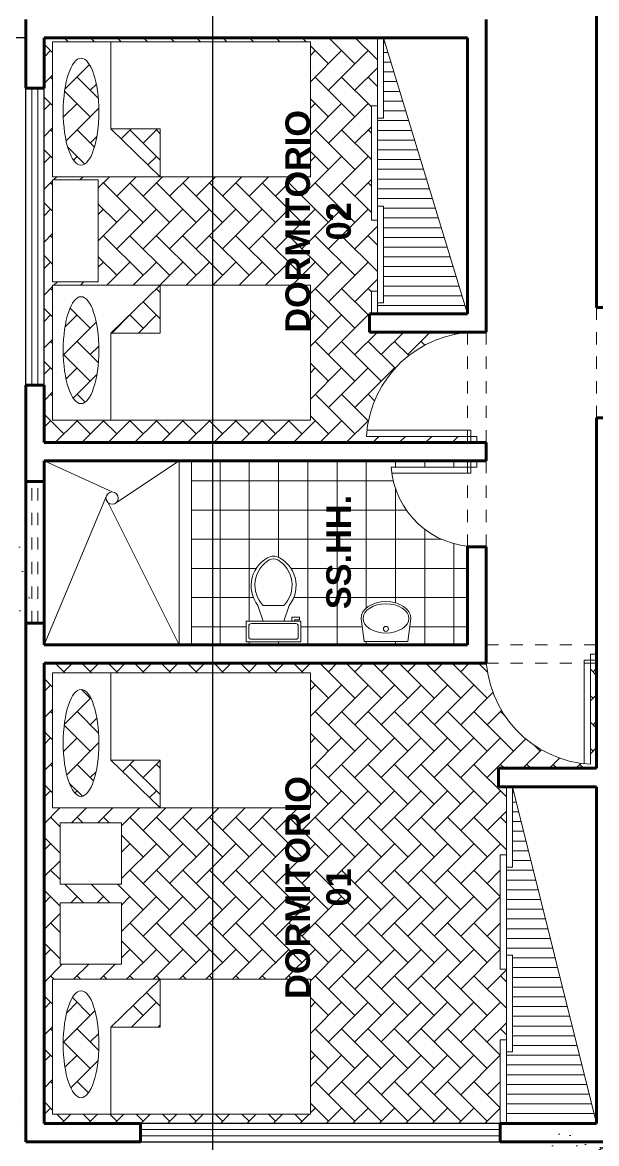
# Model space of a CAD drawing. Header units: millimetres. Extents: x 287 to 445, y 520 to 576.
# Drawn here: x 357.1 to 361.77, y 525.5 to 534.64 of the extents above; entities that cross this region are included whole.
import ezdxf

# ---------------------------------------------------------------- set-up
doc = ezdxf.new("R2010")
doc.units = ezdxf.units.MM
doc.header["$LTSCALE"] = 0.015
doc.linetypes.add('DASHED2', pattern=[9.525, 6.35, -3.175])
doc.layers.add('01 Corte', color=10, linetype='Continuous')
doc.layers.add('puntos alameda', color=94, linetype='Continuous')
for name, color, linetype, lineweight in [('Muebles', 11, 'Continuous', 20), ('Muros', 41, 'Continuous', 60), ('Muros Bajos', 20, 'Continuous', 30), ('pasto', 56, 'Continuous', 5), ('PISOS', 7, 'Continuous', 18), ('Proyecciones', 46, 'Continuous', 0), ('Puertas', 31, 'Continuous', 20), ('Texto', 133, 'Continuous', 20), ('Texturas', 38, 'Continuous', 0), ('Ventanas', 130, 'Continuous', 20)]:
    doc.layers.add(name, color=color, linetype=linetype, lineweight=lineweight)
pattern_1 = [(315, (-171.35843, 957.05423), (0.215526147, -8e-18), [0.4572, -0.1524]), (45, (-171.25067, 956.94647), (0.215526147, -8e-18), [0.4572, -0.1524])]
pattern_2 = [(7e-15, (-171.35843, 129.421315), (1e-17, -0.079375), [])]

# ---------------------------------------------------------------- blocks, each defined once
blk = doc.blocks.new('p04')
at = {"layer": 'Proyecciones', "linetype": 'DASHED2'}
for p, q in [((451.0947, 543.0787), (451.9947, 543.0787)), ((451.0947, 542.9287), (451.9947, 542.9287))]:
    blk.add_line(p, q, dxfattribs=at)
at = {"layer": 'Puertas'}
for p, q in [((451.1447, 543.9023), (451.1447, 543.0037)), ((451.1947, 543.8981), (451.1947, 543.0537)), ((451.0947, 543.0537), (451.1947, 543.0537)), ((451.0947, 543.0037), (451.1447, 543.0037))]:
    blk.add_line(p, q, dxfattribs=at)
blk.add_arc((451.0947, 543.0037), 0.9, 0, 86.81526, dxfattribs=at)
blk = doc.blocks.new('cama 001')
at = {"layer": 'Muebles'}
for p, q in [((404.3941, 530.8017), (404.3941, 528.7017)), ((405.4941, 530.8017), (404.3941, 530.8017)), ((405.4941, 528.7017), (405.4941, 530.8017)), ((404.3941, 529.579), (404.7839, 529.1758)), ((404.7839, 529.579), (404.3941, 529.579)), ((404.7839, 529.1758), (404.7839, 529.579)), ((404.7839, 529.1758), (405.4941, 529.1758)), ((404.3941, 528.7017), (405.4941, 528.7017))]:
    blk.add_line(p, q, dxfattribs=at)
at = {"layer": 'Muebles', "extrusion": (0, 0, -1)}
blk.add_ellipse((404.9238, 528.9339), major_axis=(0.4359, 0), ratio=0.332956, dxfattribs=at)
blk = doc.blocks.new('lavado 02')
at = {"layer": 'Muebles', "linetype": 'Continuous'}
for p, q in [((419.4792, 542.2666), (419.5047, 542.4545)), ((419.5047, 542.4545), (419.859, 542.4545)), ((419.5047, 542.4542), (419.5048, 542.4542)), ((419.8588, 542.4542), (419.859, 542.4542)), ((419.859, 542.4545), (419.885, 542.2666)), ((419.527, 542.3331), (419.5098, 542.3124)), ((419.5502, 542.3512), (419.527, 542.3331)), ((419.5784, 542.3661), (419.5502, 542.3512)), ((419.6106, 542.3771), (419.5784, 542.3661)), ((419.6455, 542.384), (419.6106, 542.3771)), ((419.6818, 542.3863), (419.6455, 542.384)), ((419.7182, 542.384), (419.6818, 542.3863)), ((419.7531, 542.3771), (419.7182, 542.384)), ((419.7853, 542.3661), (419.7531, 542.3771)), ((419.8135, 542.3512), (419.7853, 542.3661)), ((419.8367, 542.3331), (419.8135, 542.3512)), ((419.8539, 542.3124), (419.8367, 542.3331)), ((419.4826, 542.2399), (419.4792, 542.2666)), ((419.4942, 542.2142), (419.4826, 542.2399)), ((419.4992, 542.2899), (419.4961, 542.2666)), ((419.4961, 542.2666), (419.4992, 542.2432)), ((419.5098, 542.3124), (419.4992, 542.2899)), ((419.4992, 542.2432), (419.5098, 542.2208)), ((419.8645, 542.2899), (419.8539, 542.3124)), ((419.8539, 542.2208), (419.8645, 542.2432)), ((419.868, 542.2666), (419.8645, 542.2899)), ((419.8645, 542.2432), (419.868, 542.2666)), ((419.8811, 542.2399), (419.8695, 542.2142)), ((419.885, 542.2666), (419.8811, 542.2399)), ((419.5129, 542.1906), (419.4942, 542.2142)), ((419.5098, 542.2208), (419.527, 542.2001)), ((419.5382, 542.1698), (419.5129, 542.1906)), ((419.527, 542.2001), (419.5502, 542.1819)), ((419.569, 542.1528), (419.5382, 542.1698)), ((419.5502, 542.1819), (419.5784, 542.167)), ((419.6041, 542.1402), (419.569, 542.1528)), ((419.5784, 542.167), (419.6106, 542.156)), ((419.6422, 542.1324), (419.6041, 542.1402)), ((419.6106, 542.156), (419.6455, 542.1492)), ((419.6818, 542.1298), (419.6422, 542.1324)), ((419.6455, 542.1492), (419.6818, 542.1469)), ((419.6818, 542.1469), (419.7182, 542.1492)), ((419.7215, 542.1324), (419.6818, 542.1298)), ((419.7182, 542.1492), (419.7531, 542.156)), ((419.7596, 542.1402), (419.7215, 542.1324)), ((419.7531, 542.156), (419.7853, 542.167)), ((419.7947, 542.1528), (419.7596, 542.1402)), ((419.7853, 542.167), (419.8135, 542.1819)), ((419.8255, 542.1698), (419.7947, 542.1528)), ((419.8135, 542.1819), (419.8367, 542.2001)), ((419.8507, 542.1906), (419.8255, 542.1698)), ((419.8367, 542.2001), (419.8539, 542.2208)), ((419.8695, 542.2142), (419.8507, 542.1906))]:
    blk.add_line(p, q, dxfattribs=at)
blk.add_circle((419.6818, 542.3518), 0.0203, dxfattribs=at)
blk = doc.blocks.new('inodoro 02')
at = {"layer": 'Muebles'}
for p, q in [((418.6054, 542.4578, 0.0856), (418.6054, 542.9032, 0.0856)), ((418.6054, 542.9032, 0.0856), (418.7751, 542.9032, 0.0856)), ((418.6478, 542.882, 0.0856), (418.7327, 542.882, 0.0856)), ((418.7751, 542.9032, 0.0856), (418.7751, 542.4578, 0.0856)), ((418.8069, 542.8926, 0.0856), (418.7857, 542.8926, 0.0856)), ((418.7857, 542.8926, 0.0856), (418.7857, 542.8502, 0.0856)), ((418.8069, 542.829, 0.0856), (418.8069, 542.8926, 0.0856)), ((418.6266, 542.5002, 0.0856), (418.6266, 542.8608, 0.0856)), ((418.7539, 542.8608, 0.0856), (418.7539, 542.5002, 0.0856)), ((418.7857, 542.8502, 0.0856), (418.7751, 542.8502, 0.0856)), ((418.7751, 542.829, 0.0856), (418.8069, 542.829, 0.0856)), ((418.7751, 542.7654, 0.0856), (418.9024, 542.8078, 0.0856)), ((418.9024, 542.5957, 0.0856), (418.9024, 542.7654, 0.0856)), ((418.7751, 542.5957, 0.0856), (418.9024, 542.5532, 0.0856)), ((418.7751, 542.4578, 0.0856), (418.6054, 542.4578, 0.0856)), ((418.7327, 542.479, 0.0856), (418.6478, 542.479, 0.0856))]:
    blk.add_line(p, q, dxfattribs=at)
for centre, radius, start, end in [((418.6452, 542.8635, 0.0856), 0.0187, 81.8699, 188.1301), ((418.7353, 542.8635, 0.0856), 0.0187, 351.8699, 98.1301), ((419.0632, 542.6059, 0.0856), 0.2581, 22.02857, 128.53089), ((419.0682, 542.5914, 0.0856), 0.2403, 31.05318, 133.63227), ((419.1967, 542.6805, 0.0856), 0.0848, 335.73183, 24.26818), ((419.2205, 542.6805, 0.0856), 0.0848, 344.86053, 15.13947), ((419.0632, 542.7552, 0.0856), 0.2581, 231.46929, 337.97157), ((419.0682, 542.7696, 0.0856), 0.2403, 226.36791, 328.94699), ((418.6452, 542.4976, 0.0856), 0.0187, 171.8699, 278.1301), ((418.7353, 542.4976, 0.0856), 0.0187, 261.8699, 8.1301)]:
    blk.add_arc(centre, radius, start, end, dxfattribs=at)
blk = doc.blocks.new('Cama P12')
at = {"layer": 'Muebles'}
for p, q in [((428.7934, 546.4088), (428.7934, 544.3088)), ((429.8934, 546.4088), (428.7934, 546.4088)), ((429.8934, 544.3088), (429.8934, 546.4088)), ((430.0164, 546.3476), (430.0164, 545.8476)), ((430.5164, 546.3476), (430.0164, 546.3476)), ((430.5164, 545.8476), (430.5164, 546.3476)), ((429.5037, 545.9346), (428.7934, 545.9346)), ((429.5037, 545.9346), (429.5037, 545.5315)), ((429.8934, 545.5315), (429.5037, 545.9346)), ((430.0164, 545.8476), (430.5164, 545.8476)), ((429.5037, 545.5315), (429.8934, 545.5315)), ((428.7934, 544.3088), (429.8934, 544.3088))]:
    blk.add_line(p, q, dxfattribs=at)
at = {"layer": 'Muebles', "extrusion": (0, 0, -1)}
blk.add_ellipse((429.3638, 546.1765), major_axis=(-0.4359, 0), ratio=0.332956, dxfattribs=at)
blk = doc.blocks.new('P02')
at = {"layer": 'Proyecciones', "linetype": 'DASHED2'}
for p, q in [((454.1652, 543.0906), (454.8652, 543.0906)), ((454.1652, 542.9406), (454.8652, 542.9406))]:
    blk.add_line(p, q, dxfattribs=at)
at = {"layer": 'Puertas'}
for p, q in [((454.2152, 543.7138), (454.2152, 543.0156)), ((454.2652, 543.7084), (454.2652, 543.0656)), ((454.1652, 543.0656), (454.2652, 543.0656)), ((454.1652, 543.0156), (454.2152, 543.0156))]:
    blk.add_line(p, q, dxfattribs=at)
blk.add_arc((454.1652, 543.0156), 0.7, 0, 85.90396, dxfattribs=at)
blk = doc.blocks.new('Tree - deciduous plan')
for p, q in [((-32.6092, 50.4264), (-23.2782, 23.5674)), ((-31.2008, 51.1035), (-0.2149, 20.1818)), ((-26.4472, 46.5894), (-26.2712, 53.8116)), ((-22.0458, 42.0753), (-16.5881, 57.6486)), ((-21.1656, 55.8436), (-0.0388, 45.0094)), ((-12.5388, 54.9406), (-7.9613, 59.4546)), ((-12.3627, 32.1443), (-12.5388, 58.7776)), ((-5.3205, 59.6806), (16.5105, 16.7963)), ((2.426, 54.9406), (-1.4472, 59.9056)), ((0, 59.9996), (0, -60)), ((0.4894, 48.6208), (3.6584, 59.6806)), ((18.2711, 35.5298), (5.419, 59.6806)), ((9.8203, 51.5549), (12.8133, 58.5516)), ((19.6795, 19.5047), (16.3344, 57.6486)), ((17.0387, 51.1035), (23.2006, 55.1666)), ((17.7429, 43.6552), (25.4894, 54.2636)), ((31.6513, 50.8778), (30.2429, 30.5643)), ((-45.8134, 38.2383), (-40.5318, 33.0471)), ((-43.8768, 36.4326), (-44.405, 40.2696)), ((42, 42), (-42, -42)), ((42, -42), (-42, 42)), ((-40.1797, 44.558), (-36.4825, 43.2038)), ((-37.0107, 47.0408), (-35.25, 35.5298)), ((31.1232, 42.5267), (35.8767, 48.1693)), ((37.1091, 37.1098), (46.6161, 37.5612)), ((-53.2078, 27.4044), (-40.1797, 20.859)), ((-49.8627, 32.8214), (-32.7853, 32.8214)), ((54.3626, 25.3731), (20.9119, 0.3198)), ((23.3767, 23.3417), (53.3063, 27.4044)), ((36.2288, 25.1474), (48.9049, 35.0784)), ((-32.2571, 20.6333), (-59.1937, 9.348)), ((-58.6656, 12.7336), (-35.9543, 7.5424)), ((-57.081, 17.9248), (-47.0458, 14.7649)), ((-56.0247, 20.859), (-20.8134, 20.859)), ((-54.7923, 24.4702), (-47.75, 21.0847)), ((38.5175, 13.4107), (58.2359, 13.6364)), ((-59.7219, 2.8025), (-12.0106, 12.0565)), ((-54.6162, -24.7335), (-20.2853, 0.0941)), ((29.3626, -6.6771), (59.4682, 7.091)), ((-60, 0), (60, 0)), ((-59.7219, -4.8714), (-54.2641, -6.6771)), ((-45.2853, -0.1316), (-59.0177, -10.0627)), ((-58.4895, -12.3197), (-36.4825, -11.6426)), ((-10.074, -10.0627), (-2.5036, -59.7178)), ((9.2922, -9.1598), (59.6443, -2.8401)), ((26.3697, -18.4138), (58.9401, -9.8369)), ((-57.081, -18.4138), (-45.2853, -17.9624)), ((-52.6797, -18.188), (-55.4966, -22.0251)), ((-53.2078, -27.442), (-16.7641, -16.6081)), ((-47.2219, -19.3166), (-50.2148, -26.3135)), ((-35.9543, -22.4765), (-44.0529, -40.5329)), ((-19.9331, -20.2194), (-28.5599, -52.721)), ((-14.8275, -15.0282), (-14.6515, -57.6865)), ((-0.0388, -19.0909), (25.8415, -53.8495)), ((18.6232, -18.6394), (26.7218, -53.3981)), ((18.7992, -18.6394), (57.3556, -17.2853)), ((38.1654, -18.188), (52.426, -29.0219)), ((45.9119, -24.0564), (55.595, -22.2508)), ((-38.9472, -29.0219), (-51.4472, -30.6018)), ((-46.5177, -30.1504), (-49.5106, -33.536)), ((-32.4331, -32.4075), (-48.1021, -35.5674)), ((-43.7008, -34.6645), (-46.6937, -37.373)), ((-14.6515, -36.2445), (-27.6797, -52.9467)), ((-14.6515, -32.1818), (-3.912, -59.4922)), ((-6.2008, -36.2445), (17.919, -57.0094)), ((22.8485, -36.4702), (35.3485, -48.4326)), ((30.419, -30.1504), (32.3556, -50.0125)), ((31.4753, -31.279), (49.6091, -33.3103)), ((41.5105, -32.6332), (46.088, -38.0501)), ((-24.6867, -37.8244), (-38.7712, -45.7241)), ((-26.2712, -43.9185), (-34.7219, -48.6583)), ((-14.6515, -47.3041), (-25.0388, -54.3009)), ((-21.5177, -45.4984), (-19.9331, -56.1065)), ((-8.4895, -47.5298), (-11.4825, -58.5893)), ((5.9471, -46.6269), (10.5246, -58.5893)), ((24.7852, -44.8213), (23.0246, -54.978)), ((-6.3768, -52.721), (-9.3698, -58.815)), ((8.4119, -53.1724), (3.8344, -59.4922))]:
    blk.add_line(p, q)
blk.add_circle((0, 0), 60)

msp = doc.modelspace()

# ---------------------------------------------------------------- hatches: boundary and pattern name
at = {"layer": 'Muebles'}
h = msp.add_hatch(dxfattribs=at)
h.set_pattern_fill('LINE', color=256, scale=0.025, angle=180, style=0)
h.set_pattern_definition(pattern_2)
h.paths.add_polyline_path([(360.7245, 532.2625), (359.9901, 532.2625), (359.9901, 532.3511), (360.0401, 532.3511), (360.0401, 533.1397), (359.9901, 533.1397), (359.9901, 533.857), (360.0401, 533.857), (360.0401, 534.5125)])
h = msp.add_hatch(dxfattribs=at)
h.set_pattern_fill('LINE', color=256, scale=0.025, angle=180, style=0)
h.set_pattern_definition(pattern_2)
h.paths.add_polyline_path([(361.7745, 525.6607), (361.0401, 525.6607), (361.0401, 526.2448), (361.0901, 526.2448), (361.0901, 527.0335), (361.0401, 527.0335), (361.0401, 527.7508), (361.0901, 527.7508), (361.0901, 528.4062)])
at = {"layer": 'pasto', "ltscale": 0.3}
h = msp.add_hatch(dxfattribs=at)
h.set_pattern_fill('AR-SAND', color=256, scale=0.008, angle=90, style=0)
h.set_pattern_definition([(52.5, (136.78146, 546.1164), (0.3915306, -0.01280025), [0, -0.308864, 0, -0.34544, 0, -0.3302]), (82.5, (136.78146, 546.1164), (0.5734601, 0.3596186), [0, -0.166624, 0, -0.278384, 0, -0.10668]), (122.5, (136.78146, 545.86648), (0.00114975, 0.6327939), [0, -0.1016, 0, -0.36576, 0, -0.47752]), (132.5, (136.78146, 545.8665), (0.1783435, 0.6108452), [0, -0.0508, 0, -0.239776, 0, -0.27432])])
edge = h.paths.add_edge_path()
edge.add_arc((356.6359, 530.1805), 0.5882, 90, 450, ccw=False)
h = msp.add_hatch(dxfattribs=at)
h.set_pattern_fill('AR-SAND', color=256, scale=0.008, angle=90, style=0)
h.set_pattern_definition([(52.5, (136.7216, 541.8425), (0.3915306, -0.01280025), [0, -0.308864, 0, -0.34544, 0, -0.3302]), (82.5, (136.7216, 541.8425), (0.5734601, 0.3596186), [0, -0.166624, 0, -0.278384, 0, -0.10668]), (122.5, (136.7216, 541.59256), (0.00114975, 0.6327939), [0, -0.1016, 0, -0.36576, 0, -0.47752]), (132.5, (136.7216, 541.59256), (0.1783435, 0.6108452), [0, -0.0508, 0, -0.239776, 0, -0.27432])])
edge = h.paths.add_edge_path()
edge.add_arc((356.5761, 525.9066), 0.5882, 90, 450, ccw=False)
h = msp.add_hatch(dxfattribs=at)
h.set_pattern_fill('AR-SAND', color=256, scale=0.008, angle=90, style=0)
h.set_pattern_definition([(52.5, (141.69625, 540.93657), (0.3915306, -0.01280025), [0, -0.308864, 0, -0.34544, 0, -0.3302]), (82.5, (141.69625, 540.93657), (0.5734601, 0.3596186), [0, -0.166624, 0, -0.278384, 0, -0.10668]), (122.5, (141.69625, 540.68663), (0.00114975, 0.6327939), [0, -0.1016, 0, -0.36576, 0, -0.47752]), (132.5, (141.69625, 540.68663), (0.1783435, 0.6108452), [0, -0.0508, 0, -0.239776, 0, -0.27432])])
edge = h.paths.add_edge_path()
edge.add_arc((361.5507, 525.0007), 0.5882, 90, 450, ccw=False)
at = {"layer": 'PISOS'}
h = msp.add_hatch(dxfattribs=at)
h.set_pattern_fill('NET', color=256, scale=0.5, angle=90, style=0)
h.set_pattern_definition([(270, (-204.1842, 883.2239), (1.5875, 1e-16), []), (7e-15, (-204.1842, 883.2239), (0, 1.5875), [])])
h.paths.add_polyline_path([(354.6456, 530.638), (354.6456, 537.2128, 0.022651), (354.6294, 537.572, -0.441003), (355.6253, 538.6625), (355.8745, 538.6625), (356.0245, 538.6625), (357.1245, 538.6625), (357.1245, 539.0471), (357.1245, 541.7378), (356.2485, 541.7378, -0.632615), (353.1883, 540.287, 0.173054), (350.6745, 541.1839), (350.6745, 539.1839, -0.414214), (352.6456, 537.2128), (352.6456, 530.4896)])
at = {"layer": 'Texturas'}
h = msp.add_hatch(dxfattribs=at)
h.set_pattern_fill('AR-HBONE', color=256, scale=0.0015, angle=90, style=0)
h.set_pattern_definition(pattern_1)
h.paths.add_polyline_path([(360.7245, 531.2125), (360.7245, 531.2625), (359.9009, 531.2625, -0.374059), (360.7245, 532.1094), (360.7245, 532.1125), (359.9245, 532.1125), (359.9245, 532.2625), (359.9401, 532.2625), (359.9401, 532.4478), (359.9901, 532.4478), (359.9901, 533.0241), (359.9401, 533.0241), (359.9401, 533.958), (359.9901, 533.958), (359.9901, 534.5125), (357.2745, 534.5125), (357.2745, 534.1011), (357.2745, 531.6811), (357.2745, 531.2125)])
h.paths.add_polyline_path([(357.3433, 533.3799), (357.3433, 534.4799), (359.4433, 534.4799), (359.4433, 533.3799)], flags=16)
h.paths.add_polyline_path([(359.4433, 532.495), (359.4433, 531.395), (357.3433, 531.395), (357.3433, 532.495)], flags=16)
h.paths.add_polyline_path([(358.2206, 533.3799), (357.8174, 533.7697), (358.2206, 533.7697)], flags=0)
h.paths.add_polyline_path([(358.2206, 532.495), (358.2206, 532.1053), (357.8174, 532.1053)], flags=16)
h.paths.add_polyline_path([(357.7162, 532.5238), (357.3438, 532.5238), (357.3438, 533.353), (357.7162, 533.353)], flags=16)
edge = h.paths.add_edge_path(flags=0)
edge.add_ellipse((357.5755, 533.9096), major_axis=(0, -0.4359), ratio=0.332956, start_angle=0, end_angle=360)
edge = h.paths.add_edge_path(flags=0)
edge.add_ellipse((357.5755, 531.9654), major_axis=(0, 0.4359), ratio=0.332956, start_angle=0, end_angle=360, ccw=False)
h.paths.add_polyline_path([(359.801, 533.933), (359.801, 532.0984), (359.2434, 532.0984), (359.2434, 533.933)], flags=24)
h = msp.add_hatch(dxfattribs=at)
h.set_pattern_fill('NET,_O', color=256, scale=0.075, angle=90)
h.set_pattern_definition([(90, (-171.35843, 129.42132), (0.238125, 1e-17), []), (7e-15, (-171.35843, 129.42132), (3e-17, -0.238125), [])])
h.paths.add_polyline_path([(360.7245, 531.0625), (360.7245, 531.0125), (360.1013, 531.0125, 0.362752), (360.7245, 530.3665), (360.7245, 530.3625), (360.7245, 529.5625), (358.4745, 529.5625), (358.4745, 531.0625)])
h.paths.add_polyline_path([(359.1656, 530.2844, 0.132891), (359.1213, 530.2844, 0.501323), (359.0162, 529.8844), (359.0586, 529.7571), (358.9208, 529.7571), (358.9208, 529.5874), (359.3662, 529.5874), (359.3662, 529.7571), (359.3132, 529.7571), (359.3132, 529.7677), (359.3556, 529.7677), (359.3556, 529.7889), (359.292, 529.7889), (359.292, 529.7571), (359.2283, 529.7571), (359.2708, 529.8844, 0.501317)], flags=16)
h.paths.add_polyline_path([(359.1086, 530.2561, 0.48008), (359.0586, 529.8844), (359.2283, 529.8844, 0.48008), (359.1784, 530.2561, 0.215004)], flags=0)
h.paths.add_polyline_path([(358.9632, 529.7359, 0.5), (358.942, 529.7147), (358.942, 529.6298, 0.5), (358.9632, 529.6086), (359.3238, 529.6086, 0.5), (359.345, 529.6298), (359.345, 529.7147, 0.5), (359.3238, 529.7359)], flags=0)
h.paths.add_polyline_path([(359.9153, 529.8752), (359.8901, 529.8545), (359.8713, 529.8308), (359.8598, 529.8052), (359.8563, 529.7785), (359.8819, 529.5905), (360.2361, 529.5905), (360.2621, 529.7785), (360.2582, 529.8052), (360.2467, 529.8308), (360.2279, 529.8545), (360.2026, 529.8752), (360.1718, 529.8922), (360.1367, 529.9048), (360.0986, 529.9126), (360.059, 529.9153), (360.0194, 529.9126), (359.9812, 529.9048), (359.9461, 529.8922)], flags=16)
h.paths.add_polyline_path([(359.9273, 529.8631), (359.9042, 529.845), (359.887, 529.8243), (359.8764, 529.8018), (359.8732, 529.7785), (359.8764, 529.7551), (359.887, 529.7327), (359.9042, 529.712), (359.9273, 529.6938), (359.9555, 529.6789), (359.9877, 529.6679), (360.0227, 529.6611), (360.059, 529.6588), (360.0953, 529.6611), (360.1302, 529.6679), (360.1624, 529.6789), (360.1907, 529.6938), (360.2138, 529.712), (360.231, 529.7327), (360.2416, 529.7551), (360.2452, 529.7785), (360.2416, 529.8018), (360.231, 529.8243), (360.2138, 529.845), (360.1907, 529.8631), (360.1624, 529.878), (360.1302, 529.889), (360.0953, 529.8959), (360.059, 529.8982), (360.0227, 529.8959), (359.9877, 529.889), (359.9555, 529.878)], flags=0)
h.paths.add_polyline_path([(360.059, 529.6729, 1), (360.059, 529.7135, 1)], flags=0)
h.paths.add_polyline_path([(359.801, 529.8436), (359.801, 530.7957), (359.5441, 530.7957), (359.5441, 529.8436)], flags=24)
h = msp.add_hatch(dxfattribs=at)
h.set_pattern_fill('AR-HBONE', color=256, scale=0.0015, angle=90, style=0)
h.set_pattern_definition(pattern_1)
h.paths.add_polyline_path([(360.9901, 525.6607), (360.9901, 526.3416), (361.0401, 526.3416), (361.0401, 526.9179), (360.9901, 526.9179), (360.9901, 527.8517), (361.0401, 527.8517), (361.0401, 528.4062), (360.9745, 528.4062), (360.9745, 528.5562), (361.7745, 528.5562), (361.7745, 529.4125), (361.7245, 529.4125), (361.7245, 528.5889, -0.374059), (360.8777, 529.4125), (357.2745, 529.4125), (357.2745, 525.6607), (358.059, 525.6607)])
h.paths.add_polyline_path([(359.4433, 528.2339), (357.3433, 528.2339), (357.3433, 529.3339), (359.4433, 529.3339)], flags=16)
h.paths.add_polyline_path([(359.4433, 526.8363), (359.4433, 525.7363), (357.3433, 525.7363), (357.3433, 526.8363)], flags=16)
h.paths.add_polyline_path([(358.2206, 528.2339), (357.8174, 528.6236), (358.2206, 528.6236)], flags=0)
h.paths.add_polyline_path([(358.2206, 526.8363), (358.2206, 526.4466), (357.8174, 526.4466)], flags=0)
h.paths.add_polyline_path([(357.9044, 527.611), (357.4044, 527.611), (357.4044, 528.111), (357.9044, 528.111)], flags=16)
h.paths.add_polyline_path([(357.9044, 527.4593), (357.9044, 526.9593), (357.4044, 526.9593), (357.4044, 527.4593)], flags=16)
edge = h.paths.add_edge_path(flags=0)
edge.add_ellipse((357.5755, 528.7636), major_axis=(0, -0.4359), ratio=0.332956, start_angle=0, end_angle=360)
edge = h.paths.add_edge_path(flags=0)
edge.add_ellipse((357.5755, 526.3067), major_axis=(0, 0.4359), ratio=0.332956, start_angle=0, end_angle=360, ccw=False)
h.paths.add_polyline_path([(359.801, 528.5022), (359.801, 526.6677), (359.2434, 526.6677), (359.2434, 528.5022)], flags=24)

# ---------------------------------------------------------------- linework, layer by layer
at = {"layer": '01 Corte'}
msp.add_line((358.6449, 563.5755), (358.6449, 522.6805), dxfattribs=at)
at = {"layer": 'Muebles'}
for p, q in [((359.9901, 534.5125), (359.9901, 532.2625)), ((360.0401, 534.5125), (360.0401, 533.857)), ((360.0401, 534.5125), (360.7245, 532.2625)), ((359.9401, 533.958), (359.9401, 533.0241)), ((359.9901, 533.958), (359.9401, 533.958)), ((360.0401, 533.857), (359.9901, 533.857)), ((360.0401, 533.1397), (359.9901, 533.1397)), ((360.0401, 533.1397), (360.0401, 532.3511)), ((359.9901, 533.0241), (359.9401, 533.0241)), ((359.9901, 532.4478), (359.9401, 532.4478)), ((359.9401, 532.4478), (359.9401, 532.2625)), ((360.0401, 532.3511), (359.9901, 532.3511)), ((357.2745, 531.0625), (357.8286, 530.8091)), ((358.3745, 531.0625), (357.8563, 530.7175)), ((358.3745, 529.5625), (358.3745, 531.0625)), ((358.4745, 529.5625), (358.4745, 531.0625)), ((357.2745, 529.5625), (357.7825, 530.7784)), ((358.3745, 529.5625), (357.7786, 530.7591)), ((361.0401, 528.4062), (361.0401, 525.6607)), ((361.0901, 528.4062), (361.7745, 525.6607)), ((361.0901, 528.4062), (361.0901, 527.7508)), ((361.0401, 527.8517), (360.9901, 527.8517)), ((360.9901, 527.8517), (360.9901, 526.9179)), ((361.0901, 527.7508), (361.0401, 527.7508)), ((361.0901, 527.0335), (361.0401, 527.0335)), ((361.0901, 527.0335), (361.0901, 526.2448)), ((361.0401, 526.9179), (360.9901, 526.9179)), ((360.9901, 526.3416), (360.9901, 525.6607)), ((361.0401, 526.3416), (360.9901, 526.3416)), ((361.0901, 526.2448), (361.0401, 526.2448))]:
    msp.add_line(p, q, dxfattribs=at)
msp.add_lwpolyline([(357.3438, 532.5238), (357.3438, 533.353), (357.7162, 533.353), (357.7162, 532.5238)], close=True, dxfattribs=at)
msp.add_circle((357.8286, 530.7591), 0.05, dxfattribs=at)
at = {"layer": 'Muros'}
for p, q in [((361.7745, 532.3125), (361.7745, 537.0625)), ((357.1245, 534.1011), (357.1245, 534.6625)), ((360.8745, 532.1125), (360.8745, 534.6625)), ((357.2745, 534.1011), (357.2745, 534.5125)), ((357.2745, 534.5125), (360.7245, 534.5125)), ((360.7245, 532.2625), (360.7245, 534.5125)), ((357.1245, 534.1011), (357.2745, 534.1011)), ((359.9245, 532.1125), (359.9245, 532.2625)), ((360.7245, 532.2625), (359.9245, 532.2625)), ((362.7245, 532.3125), (361.7745, 532.3125)), ((360.7245, 532.1125), (359.9245, 532.1125)), ((360.8745, 532.1125), (360.7245, 532.1125)), ((357.1245, 531.6811), (357.2745, 531.6811)), ((357.1245, 531.2125), (357.1245, 531.6811)), ((357.2745, 531.2125), (357.2745, 531.6811)), ((362.7481, 531.4125), (361.7745, 531.4125)), ((361.7745, 531.4125), (361.7745, 528.5562)), ((357.1245, 531.0625), (357.1245, 531.2125)), ((357.2745, 531.2125), (360.8745, 531.2125)), ((360.8745, 531.0625), (360.8745, 531.2125)), ((357.1245, 530.8957), (357.1245, 531.0625)), ((357.2745, 530.8957), (357.2745, 531.0625)), ((357.2745, 531.0625), (360.8745, 531.0625)), ((357.1245, 529.739), (357.1245, 530.8957)), ((357.1245, 530.8957), (357.2745, 530.8957)), ((357.2745, 529.739), (357.2745, 530.8957)), ((360.7245, 529.5625), (360.7245, 530.3665)), ((360.8745, 530.3625), (360.7245, 530.3625)), ((360.8745, 529.5625), (360.8745, 530.3625)), ((357.1245, 529.739), (357.2745, 529.739)), ((357.1245, 529.5625), (357.1245, 529.739)), ((357.2745, 529.5625), (357.2745, 529.739)), ((357.1245, 529.4125), (357.1245, 529.5625)), ((357.2745, 529.5625), (360.7245, 529.5625)), ((360.8745, 529.4125), (360.8745, 529.5625)), ((357.1245, 526.5125), (357.1245, 529.4125)), ((357.2745, 525.6607), (357.2745, 529.4125)), ((357.2745, 529.4125), (360.8745, 529.4125)), ((360.9745, 528.5562), (360.9745, 528.4062)), ((361.7745, 528.5562), (360.9745, 528.5562)), ((361.7745, 528.4062), (360.9745, 528.4062)), ((357.1245, 525.5107), (357.1245, 526.5125)), ((357.2745, 525.6607), (358.059, 525.6607)), ((358.059, 525.6607), (358.059, 525.5107)), ((360.9901, 525.6607), (361.7745, 525.6607)), ((360.9901, 525.6607), (360.9901, 525.5107)), ((357.1245, 525.5107), (358.059, 525.5107)), ((360.9901, 525.5107), (361.9245, 525.5107))]:
    msp.add_line(p, q, dxfattribs=at)
msp.add_lwpolyline([(361.7745, 528.4062), (361.7745, 525.6607)], dxfattribs=at)
at = {"layer": 'Muros Bajos'}
for p, q in [((357.1245, 534.5125), (356.0245, 534.5125)), ((357.1245, 531.6811), (357.1245, 534.1011)), ((357.2745, 531.6811), (357.2745, 534.1011)), ((360.9901, 525.6607), (358.059, 525.6607)), ((358.059, 525.5107), (360.9901, 525.5107))]:
    msp.add_line(p, q, dxfattribs=at)
at = {"layer": 'Ventanas'}
for p, q in [((357.1745, 531.6811), (357.1745, 534.1011)), ((357.2245, 531.6811), (357.2245, 534.1011)), ((360.9901, 525.6107), (358.059, 525.6107)), ((360.9901, 525.5607), (358.059, 525.5607))]:
    msp.add_line(p, q, dxfattribs=at)
at = {"layer": 'Ventanas', "linetype": 'DASHED2'}
for p, q in [((357.1745, 529.739), (357.1745, 530.8957)), ((357.2245, 529.739), (357.2245, 530.8957))]:
    msp.add_line(p, q, dxfattribs=at)

# ---------------------------------------------------------------- block references
at = {"layer": 'Muebles', "xscale": -1}
for name, p, rotation in [('cama 001', (-171.3584, 128.9858), 270), ('inodoro 02', (-183.537, 110.982, -0.0856), 270), ('lavado 02', (-59.6229, 1072.045, -0.0856), 180), ('Cama P12', (903.752, 958.1273), 89.99999999998802)]:
    msp.add_blockref(name, p, dxfattribs=dict(at, rotation=rotation))
at = {"layer": 'Muebles'}
for name, p, rotation in [('cama 001', (-171.3584, 936.8892), 270), ('Cama P12', (903.752, 96.9429), 90.00000000001198)]:
    msp.add_blockref(name, p, dxfattribs=dict(at, rotation=rotation))
at = {"layer": 'Puertas', "xscale": -1}
for name, p, rotation in [('p04', (-181.1541, 80.3178), 270), ('P02', (903.8151, 985.2277), 90)]:
    msp.add_blockref(name, p, dxfattribs=dict(at, rotation=rotation))
at = {"layer": 'Puertas'}
for p, rotation in [((903.8032, 80.1178), 90), ((812.8692, 1072.4912), 180)]:
    msp.add_blockref('p04', p, dxfattribs=dict(at, rotation=rotation))
at = {"layer": 'puntos alameda', "color": 7, "linetype": 'ByBlock', "lineweight": 0, "xscale": 0.007405634628365269, "yscale": 0.007405634628365269, "zscale": 0.007405634628365269, "rotation": 104.6705850332758}
msp.add_blockref('Tree - deciduous plan', (362.0516, 525.0833), dxfattribs=at)

# ---------------------------------------------------------------- texts
at = {"layer": 'Texto', "char_height": 0.1, "width": 1.072698, "attachment_point": 8, "rotation": 90}
for s, insert in [('{\\fArial|b1|i0|c0|p34;\\H2x;DORMITORIO 02}', (359.776, 533.0157)), ('{\\fArial|b1|i0|c0|p34;\\H2x;SS.HH.}', (359.776, 530.3196)), ('{\\fArial|b1|i0|c0|p34;\\H2x;DORMITORIO 01}', (359.776, 527.5849))]:
    msp.add_mtext(s, dxfattribs=dict(at, insert=insert))

doc.saveas('drawing.dxf')
